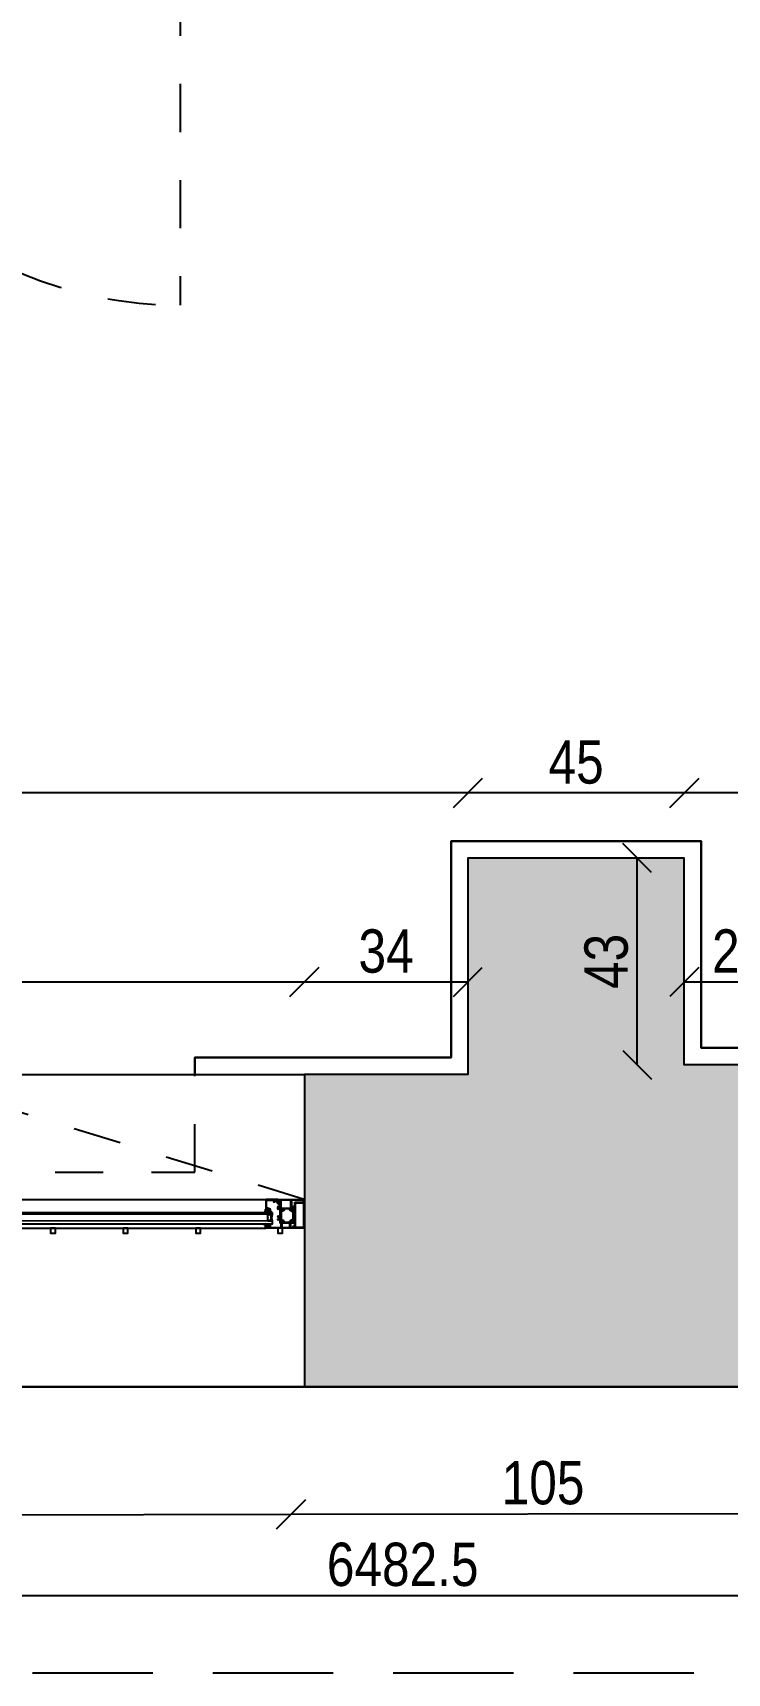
# Model space of a CAD drawing. Header units: metres. Extents: x 493 to 630, y -132 to -15.
# Drawn here: x 537.764 to 539.207, y -93.39 to -89.978 of the extents above; entities that cross this region are included whole.
import ezdxf

# ---------------------------------------------------------------- set-up
doc = ezdxf.new("R2010")
doc.units = ezdxf.units.M
doc.header["$MEASUREMENT"] = 0
doc.header["$PDMODE"] = 3
doc.linetypes.add('HIDDEN2', pattern=[0.1875, 0.125, -0.0625])
for name, color, linetype in [('a_caramida', 2, 'Continuous'), ('a_cote_50', 9, 'Continuous'), ('a_gipscarton', 41, 'Continuous'), ('a_pereti_hasuri', 253, 'Continuous'), ('a_punctat', 40, 'HIDDEN2'), ('a_scari_punctat', 40, 'HIDDEN2'), ('a_sticla', 4, 'Continuous'), ('a_tamplarie_ferestre', 6, 'Continuous'), ('a_vederi', 74, 'Continuous'), ('a_vederi subtiri', 124, 'Continuous')]:
    doc.layers.add(name, color=color, linetype=linetype)
doc.layers.add('a_suprafete', color=7, linetype='Continuous', plot=False)
doc.styles.get("Standard").update_dxf_attribs({"font": 'ARIALN.TTF'})
doc.dimstyles.new('50 cote', dxfattribs={"dimtxt": 0.09, "dimasz": 0.06, "dimexe": 0, "dimexo": 0, "dimgap": 0.018, "dimtad": 1, "dimdec": 1, "dimlfac": 100, "dimrnd": 0.5, "dimdsep": 46, "dimtxsty": 'Standard', "dimblk": 'OBLIQUE', "dimcen": 0.00045, "dimclrd": 256, "dimclrt": 4, "dimadec": 1, "dimazin": 0, "dimtfac": 1, "dimtdec": 1, "dimtix": 1, "dimtofl": 0, "dimtmove": 0, "dimatfit": 3, "dimldrblk": 'OBLIQUE', "dimfxl": 0, "dimtolj": 1, "dimtzin": 0, "dimarcsym": 0})

# ---------------------------------------------------------------- blocks, each defined once
blk = doc.blocks.new('_Oblique')
at = {"color": 0, "linetype": 'ByBlock', "lineweight": -2}
blk.add_line((-0.5, -0.5), (0.5, 0.5), dxfattribs=at)
blk = doc.blocks.new('*D596')
at = {"layer": 'a_cote_50', "lineweight": -2, "ltscale": 0.3}
blk.add_line((541.6383, -91.5592), (539.1183, -91.5592), dxfattribs=at)
at = {"layer": 'Defpoints', "color": 0, "ltscale": 0.3}
for p in [(539.1183, -91.5592), (539.1183, -92.1246), (541.6383, -92.1246)]:
    blk.add_point(p, dxfattribs=at)
at = {"layer": 'a_cote_50', "lineweight": -2, "ltscale": 0.3, "xscale": 0.06, "yscale": 0.06, "zscale": 0.06, "rotation": 180}
blk.add_blockref('_Oblique', (539.1183, -91.5592), dxfattribs=at)
at = {"layer": 'a_cote_50', "lineweight": -2, "ltscale": 0.3, "xscale": 0.06, "yscale": 0.06, "zscale": 0.06}
blk.add_blockref('_Oblique', (541.6383, -91.5592), dxfattribs=at)
at = {"layer": 'a_cote_50', "color": 4, "ltscale": 0.3, "insert": (540.3783, -91.4952), "char_height": 0.09, "attachment_point": 5}
blk.add_mtext('\\A1;252', dxfattribs=at)
blk = doc.blocks.new('*D597')
at = {"layer": 'a_cote_50', "lineweight": -2, "ltscale": 0.3}
blk.add_line((539.1183, -91.5592), (538.6683, -91.5592), dxfattribs=at)
at = {"layer": 'Defpoints', "color": 0, "ltscale": 0.3}
for p in [(538.6683, -91.5592), (538.6683, -91.6946), (539.1183, -92.1246)]:
    blk.add_point(p, dxfattribs=at)
at = {"layer": 'a_cote_50', "lineweight": -2, "ltscale": 0.3, "xscale": 0.06, "yscale": 0.06, "zscale": 0.06, "rotation": 180}
blk.add_blockref('_Oblique', (538.6683, -91.5592), dxfattribs=at)
at = {"layer": 'a_cote_50', "lineweight": -2, "ltscale": 0.3, "xscale": 0.06, "yscale": 0.06, "zscale": 0.06}
blk.add_blockref('_Oblique', (539.1183, -91.5592), dxfattribs=at)
at = {"layer": 'a_cote_50', "color": 4, "ltscale": 0.3, "insert": (538.8933, -91.4954), "char_height": 0.09, "attachment_point": 5}
blk.add_mtext('\\A1;45', dxfattribs=at)
blk = doc.blocks.new('*D598')
at = {"layer": 'a_cote_50', "lineweight": -2, "ltscale": 0.3}
blk.add_line((538.6683, -91.5592), (536.1083, -91.5592), dxfattribs=at)
at = {"layer": 'Defpoints', "color": 0, "ltscale": 0.3}
for p in [(536.1083, -91.5592), (538.6683, -91.6946), (536.1083, -92.1224)]:
    blk.add_point(p, dxfattribs=at)
at = {"layer": 'a_cote_50', "lineweight": -2, "ltscale": 0.3, "xscale": 0.06, "yscale": 0.06, "zscale": 0.06, "rotation": 180}
blk.add_blockref('_Oblique', (536.1083, -91.5592), dxfattribs=at)
at = {"layer": 'a_cote_50', "lineweight": -2, "ltscale": 0.3, "xscale": 0.06, "yscale": 0.06, "zscale": 0.06}
blk.add_blockref('_Oblique', (538.6683, -91.5592), dxfattribs=at)
at = {"layer": 'a_cote_50', "color": 4, "ltscale": 0.3, "insert": (537.3883, -91.4952), "char_height": 0.09, "attachment_point": 5}
blk.add_mtext('\\A1;256', dxfattribs=at)
blk = doc.blocks.new('*D606')
at = {"layer": 'a_cote_50', "lineweight": -2, "ltscale": 0.3}
blk.add_line((539.3483, -91.9525), (539.1183, -91.9525), dxfattribs=at)
at = {"layer": 'Defpoints', "color": 0, "ltscale": 0.3}
for p in [(539.1183, -91.9525), (539.1183, -92.1246), (539.3483, -92.1246)]:
    blk.add_point(p, dxfattribs=at)
at = {"layer": 'a_cote_50', "lineweight": -2, "ltscale": 0.3, "xscale": 0.06, "yscale": 0.06, "zscale": 0.06, "rotation": 180}
blk.add_blockref('_Oblique', (539.1183, -91.9525), dxfattribs=at)
at = {"layer": 'a_cote_50', "lineweight": -2, "ltscale": 0.3, "xscale": 0.06, "yscale": 0.06, "zscale": 0.06}
blk.add_blockref('_Oblique', (539.3483, -91.9525), dxfattribs=at)
at = {"layer": 'a_cote_50', "color": 4, "ltscale": 0.3, "insert": (539.2333, -91.8886), "char_height": 0.09, "attachment_point": 5}
blk.add_mtext('\\A1;23', dxfattribs=at)
blk = doc.blocks.new('*D607')
at = {"layer": 'a_cote_50', "lineweight": -2, "ltscale": 0.3}
blk.add_line((538.6683, -91.9525), (538.3283, -91.9525), dxfattribs=at)
at = {"layer": 'Defpoints', "color": 0, "ltscale": 0.3}
for p in [(538.3283, -91.9525), (538.3283, -92.1446), (538.6683, -92.1246)]:
    blk.add_point(p, dxfattribs=at)
at = {"layer": 'a_cote_50', "lineweight": -2, "ltscale": 0.3, "xscale": 0.06, "yscale": 0.06, "zscale": 0.06, "rotation": 180}
blk.add_blockref('_Oblique', (538.3283, -91.9525), dxfattribs=at)
at = {"layer": 'a_cote_50', "lineweight": -2, "ltscale": 0.3, "xscale": 0.06, "yscale": 0.06, "zscale": 0.06}
blk.add_blockref('_Oblique', (538.6683, -91.9525), dxfattribs=at)
at = {"layer": 'a_cote_50', "color": 4, "ltscale": 0.3, "insert": (538.4983, -91.8886), "char_height": 0.09, "attachment_point": 5}
blk.add_mtext('\\A1;34', dxfattribs=at)
blk = doc.blocks.new('*D608')
at = {"layer": 'a_cote_50', "lineweight": -2, "ltscale": 0.3}
blk.add_line((538.3283, -91.9525), (536.3683, -91.9525), dxfattribs=at)
at = {"layer": 'Defpoints', "color": 0, "ltscale": 0.3}
for p in [(536.3683, -91.9525), (536.3683, -92.1446), (538.3283, -92.1446)]:
    blk.add_point(p, dxfattribs=at)
at = {"layer": 'a_cote_50', "lineweight": -2, "ltscale": 0.3, "xscale": 0.06, "yscale": 0.06, "zscale": 0.06, "rotation": 180}
blk.add_blockref('_Oblique', (536.3683, -91.9525), dxfattribs=at)
at = {"layer": 'a_cote_50', "lineweight": -2, "ltscale": 0.3, "xscale": 0.06, "yscale": 0.06, "zscale": 0.06}
blk.add_blockref('_Oblique', (538.3283, -91.9525), dxfattribs=at)
at = {"layer": 'a_cote_50', "color": 4, "ltscale": 0.3, "char_height": 0.09, "attachment_point": 5}
for s, insert in [('\\A1;196', (537.3483, -91.8886)), ('\\A1;74', (537.3483, -92.0155))]:
    blk.add_mtext(s, dxfattribs=dict(at, insert=insert))
blk = doc.blocks.new('*D627')
at = {"layer": 'a_cote_50', "lineweight": -2, "ltscale": 0.3}
blk.add_line((539.0202, -92.1246), (539.0202, -91.6946), dxfattribs=at)
at = {"layer": 'Defpoints', "color": 0, "ltscale": 0.3}
for p in [(539.0202, -91.6946), (539.1183, -91.6946), (539.1183, -92.1246)]:
    blk.add_point(p, dxfattribs=at)
at = {"layer": 'a_cote_50', "lineweight": -2, "ltscale": 0.3, "xscale": 0.06, "yscale": 0.06, "zscale": 0.06}
for p, rotation in [((539.0202, -91.6946), 90), ((539.0202, -92.1246), 270)]:
    blk.add_blockref('_Oblique', p, dxfattribs=dict(at, rotation=rotation))
at = {"layer": 'a_cote_50', "color": 4, "ltscale": 0.3, "insert": (538.9563, -91.9096), "char_height": 0.09, "attachment_point": 5, "rotation": 90}
blk.add_mtext('\\A1;43', dxfattribs=at)
blk = doc.blocks.new('__4FAFA3F2_FC5C_44BB_A64D_ECB77A95FE74_')
at = {"layer": 'a_vederi subtiri'}
for p, q in [((-125.5, 67), (-125.5, 71)), ((-125, 71), (-125, 67)), ((-125, 66.8), (-125, 70.7)), ((-124.7, 66.8), (-124.7, 70.7)), ((-124.4, 71.5), (-123.3, 71.5)), ((-124.4, 71.1), (-119, 71.1)), ((-123.3, 71.5), (-123, 71.2)), ((-123, 71.2), (-122.8, 71.5)), ((-122.8, 71.5), (-118.9, 71.5)), ((-118, 71.5), (-114.1, 71.5)), ((-117.9, 71.1), (-112.5, 71.1)), ((-114.1, 71.5), (-113.9, 71.2)), ((-113.9, 71.2), (-113.6, 71.5)), ((-113.6, 71.5), (-112.5, 71.5)), ((-112.2, 70.7), (-112.2, 66.8)), ((-111.9, 67), (-111.9, 71)), ((-111.9, 70.7), (-111.9, 66.8)), ((-111.5, 71), (-111.5, 67)), ((-125.5, 61.5), (-125.5, 67)), ((-125, 67), (-125, 66.8)), ((-124.8, 66.3), (-123.5, 64.7)), ((-123.5, 64.7), (-124.8, 66.3)), ((-123.2, 65), (-124.6, 66.5)), ((-113.9, 64.9), (-123, 64.9)), ((-123, 64.5), (-113.9, 64.5)), ((-113.9, 64.5), (-123, 64.5)), ((-112.3, 66.5), (-113.7, 65)), ((-113.4, 64.7), (-112.1, 66.3)), ((-112.1, 66.3), (-113.4, 64.7)), ((-111.9, 66.8), (-111.9, 67)), ((-111.5, 67), (-111.5, 61.5))]:
    blk.add_line(p, q, dxfattribs=at)
at = {"layer": 'a_vederi subtiri', "extrusion": (2e-16, 2e-16, -1)}
for centre, radius, start, end in [((125.2, 71), 0.221, 352.3719, 187.6281), ((124.3, 70.8), 0.708, 356.4406, 85.9313), ((124.3, 70.8), 0.368, 356.4406, 85.9313), ((118.5, 71.7), 0.787, 223.035, 316.965), ((118.5, 71.8), 0.512, 210.7555, 329.2445), ((112.6, 70.8), 0.708, 94.0687, 183.5594), ((112.6, 70.8), 0.368, 94.0687, 183.5594), ((111.7, 71), 0.221, 352.3719, 187.6281), ((125.2, 67), 0.221, 172.3719, 7.6281), ((125.2, 67), 0.221, 172.3719, 7.6281), ((118.5, 44.3), 18.6, 67.8527, 112.1473), ((124.2, 66.8), 0.808, 319.638, 0.5172), ((124.2, 66.8), 0.808, 319.638, 0.5172), ((124.3, 66.8), 0.42, 319.638, 0.5172), ((123, 65.1), 0.618, 270.773, 319.8915), ((123, 65.1), 0.618, 270.773, 319.8915), ((123, 65.2), 0.321, 270.773, 319.8915), ((113.9, 65.2), 0.321, 220.1085, 269.227), ((113.9, 65.1), 0.618, 220.1085, 269.227), ((113.9, 65.1), 0.618, 220.1085, 269.227), ((112.6, 66.8), 0.42, 179.4828, 220.362), ((112.7, 66.8), 0.808, 179.4828, 220.362), ((112.7, 66.8), 0.808, 179.4828, 220.362), ((111.7, 67), 0.221, 172.3719, 7.6281), ((111.7, 67), 0.221, 172.3719, 7.6281)]:
    blk.add_arc(centre, radius, start, end, dxfattribs=at)
blk = doc.blocks.new('fvsdv')
at = {"layer": 'a_tamplarie_ferestre', "extrusion": (0, -1.5e-15, -1)}
blk.add_line((616.6615, -334.5287), (616.6374, -334.5287), dxfattribs=at)
at = {"layer": 'a_tamplarie_ferestre', "extrusion": (-2e-16, -2.00063e-16, -1)}
for points in [[(-616.6365, -334.4692), (-616.6365, -334.4732)], [(-616.6938, -334.4715), (-616.6938, -334.4732), (-616.6944, -334.4732), (-616.6955, -334.4721), (-616.6955, -334.4687), (-616.637, -334.4687)], [(-616.6388, -334.4732), (-616.6388, -334.4727), (-616.6378, -334.4727), (-616.6378, -334.471)], [(-616.6388, -334.47), (-616.6428, -334.47)], [(-616.6438, -334.471), (-616.6438, -334.4727), (-616.6428, -334.4727), (-616.6428, -334.4732)], [(-616.6451, -334.472), (-616.6451, -334.4708)], [(-616.6456, -334.4703), (-616.6615, -334.4703), (-616.6675, -334.4707)], [(-616.6699, -334.479), (-616.6699, -334.4708)], [(-616.6704, -334.4703), (-616.6866, -334.4703)], [(-616.6871, -334.4708), (-616.6871, -334.479)], [(-616.6885, -334.4787), (-616.6885, -334.4715)], [(-616.6895, -334.4705), (-616.6928, -334.4705)], [(-616.637, -334.4737), (-616.6383, -334.4737)], [(-616.6433, -334.4737), (-616.6461, -334.4737)], [(-616.6461, -334.4725), (-616.6456, -334.4725)], [(-616.6466, -334.4732), (-616.6466, -334.473)], [(-616.6617, -334.4864), (-616.6617, -334.4872)], [(-616.6617, -334.4926), (-616.6617, -334.4934)], [(-616.6665, -334.4849), (-616.6665, -334.4859), (-616.6622, -334.4859)], [(-616.6622, -334.4939), (-616.6665, -334.4939), (-616.6665, -334.505)], [(-616.6624, -334.4882), (-616.6632, -334.4884), (-616.6632, -334.4874), (-616.6655, -334.4874)], [(-616.6655, -334.4924), (-616.6632, -334.4924), (-616.6632, -334.4914), (-616.6624, -334.4916)], [(-616.6665, -334.4798), (-616.6665, -334.4812)], [(-616.6665, -334.4822), (-616.6665, -334.4841)], [(-616.6665, -334.4884), (-616.6665, -334.4914)], [(-616.6667, -334.4815), (-616.6667, -334.4819)], [(-616.6668, -334.4844), (-616.6678, -334.4844)], [(-616.6678, -334.5055), (-616.6668, -334.5055)], [(-616.668, -334.4793), (-616.667, -334.4793)], [(-616.6678, -334.4844), (-616.667, -334.4844)], [(-616.667, -334.5055), (-616.6678, -334.5055)], [(-616.6681, -334.4841), (-616.6681, -334.4813)], [(-616.6681, -334.4817), (-616.6681, -334.4841)], [(-616.6682, -334.4812), (-616.6725, -334.4812)], [(-616.6685, -334.4717), (-616.6685, -334.4788)], [(-616.6721, -334.4812), (-616.6686, -334.4812)], [(-616.6687, -334.5016), (-616.6687, -334.4883)], [(-616.6692, -334.4875), (-616.6701, -334.487)], [(-616.6701, -334.503), (-616.6692, -334.5025)], [(-616.6866, -334.4795), (-616.6704, -334.4795)], [(-616.6707, -334.4864), (-616.6728, -334.4828)], [(-616.6728, -334.5072), (-616.6707, -334.5035)], [(-616.673, -334.4817), (-616.673, -334.4824), (-616.6716, -334.4848)], [(-616.6716, -334.5051), (-616.673, -334.5075), (-616.673, -334.5082)], [(-616.6718, -334.5049), (-616.6717, -334.5049)], [(-616.6765, -334.4812), (-616.6853, -334.4812)], [(-616.6902, -334.4848), (-616.6888, -334.4824), (-616.6888, -334.4817)], [(-616.6888, -334.5082), (-616.6888, -334.5075), (-616.6902, -334.5051)], [(-616.6948, -334.4792), (-616.689, -334.4792)], [(-616.6911, -334.4864), (-616.689, -334.4828)], [(-616.689, -334.5072), (-616.6911, -334.5035)], [(-616.6893, -334.4812), (-616.6936, -334.4812)], [(-616.6897, -334.4812), (-616.6932, -334.4812)], [(-616.6926, -334.4875), (-616.6917, -334.487)], [(-616.6917, -334.503), (-616.6926, -334.5025)], [(-616.6931, -334.5016), (-616.6931, -334.4883)], [(-616.6937, -334.4813), (-616.6937, -334.4841)], [(-616.6937, -334.4817), (-616.6937, -334.4841)], [(-616.694, -334.4844), (-616.6948, -334.4844)], [(-616.694, -334.4844), (-616.695, -334.4844)], [(-616.6948, -334.5055), (-616.694, -334.5055)], [(-616.695, -334.5055), (-616.694, -334.5055)], [(-616.6951, -334.4819), (-616.6951, -334.4815)], [(-616.6953, -334.4812), (-616.6953, -334.4797)], [(-616.6953, -334.4841), (-616.6953, -334.4822)], [(-616.6953, -334.4849), (-616.6953, -334.505)], [(-616.6632, -334.5257), (-616.6632, -334.5242), (-616.6626, -334.5242), (-616.6615, -334.5253), (-616.6615, -334.5287), (-616.7166, -334.5287), (-616.7166, -334.5253), (-616.7155, -334.5242), (-616.7149, -334.5242), (-616.7149, -334.526)], [(-616.6617, -334.5087), (-616.6617, -334.5132)], [(-616.6662, -334.509), (-616.6632, -334.509), (-616.6632, -334.5082), (-616.6622, -334.5082)], [(-616.6627, -334.5142), (-616.6632, -334.5142), (-616.6632, -334.5117)], [(-616.6642, -334.5107), (-616.6655, -334.5107)], [(-616.6655, -334.5267), (-616.6642, -334.5267)], [(-616.6665, -334.5058), (-616.6665, -334.5077)], [(-616.6665, -334.5117), (-616.6665, -334.5187)], [(-616.6665, -334.5197), (-616.6665, -334.5257)], [(-616.6667, -334.508), (-616.6667, -334.5084)], [(-616.668, -334.5266), (-616.668, -334.5109)], [(-616.6681, -334.5058), (-616.6681, -334.5082)], [(-616.6681, -334.5086), (-616.6681, -334.5058)], [(-616.6725, -334.5087), (-616.6682, -334.5087)], [(-616.6685, -334.5104), (-616.6885, -334.5104)], [(-616.6885, -334.5271), (-616.6685, -334.5271)], [(-616.6686, -334.5087), (-616.6721, -334.5087)], [(-616.6853, -334.5087), (-616.6765, -334.5087)], [(-616.689, -334.5109), (-616.689, -334.5266)], [(-616.6936, -334.5087), (-616.6893, -334.5087)], [(-616.6932, -334.5087), (-616.6897, -334.5087)], [(-616.6905, -334.5187), (-616.6905, -334.5117)], [(-616.6905, -334.526), (-616.6905, -334.5197)], [(-616.6915, -334.5107), (-616.6928, -334.5107)], [(-616.7139, -334.527), (-616.6915, -334.527)], [(-616.6937, -334.5058), (-616.6937, -334.5082)], [(-616.6937, -334.5058), (-616.6937, -334.5086)], [(-616.6938, -334.5117), (-616.6938, -334.5142), (-616.6943, -334.5142)], [(-616.6951, -334.5084), (-616.6951, -334.508)], [(-616.6953, -334.5077), (-616.6953, -334.5058)], [(-616.6953, -334.5132), (-616.6953, -334.5087)]]:
    blk.add_lwpolyline(points, dxfattribs=at)
at = {"layer": 'a_tamplarie_ferestre'}
for points in [[(616.697, -334.5229), (616.717, -334.5229), (616.717, -334.4687), (616.697, -334.4687)], [(616.6985, -334.5214), (616.7155, -334.5214), (616.7155, -334.4702), (616.6985, -334.4702)]]:
    blk.add_lwpolyline(points, close=True, dxfattribs=at)
at = {"layer": 'a_tamplarie_ferestre', "extrusion": (0, -1.5e-15, -1)}
for points in [[(-616.6369, -334.5282), (-616.6369, -334.5092)], [(-616.6374, -334.5087), (-616.6384, -334.5087)], [(-616.6389, -334.5082), (-616.6389, -334.5072)], [(-616.6394, -334.5067), (-616.6404, -334.5067)], [(-616.6466, -334.508), (-616.6406, -334.5102)], [(-616.6409, -334.5072), (-616.6409, -334.508)], [(-616.6416, -334.5084), (-616.6462, -334.5067)], [(-616.6469, -334.5072), (-616.6469, -334.5075)], [(-616.655, -334.5232), (-616.6554, -334.5238), (-616.6548, -334.5238), (-616.6548, -334.5262)], [(-616.6553, -334.5267), (-616.6588, -334.5267)], [(-616.6593, -334.5261), (-616.6588, -334.5242)], [(-616.6605, -334.5248), (-616.6612, -334.5274)], [(-616.6644, -334.5238), (-616.6615, -334.5235)], [(-616.6645, -334.5227), (-616.6645, -334.5237)], [(-616.6659, -334.5135), (-616.6659, -334.5146)], [(-616.6663, -334.5153), (-616.6663, -334.5186)]]:
    blk.add_lwpolyline(points, dxfattribs=at)
for points in [[(-616.6404, -334.5102), (-616.6389, -334.5102, -0.414205), (-616.6384, -334.5107), (-616.6384, -334.5257, -0.426752), (-616.64, -334.5272), (-616.653, -334.5268, -0.401735), (-616.6535, -334.5263), (-616.6535, -334.5234)], [(-616.6592, -334.5227), (-616.6648, -334.5171, -0.198912), (-616.6654, -334.5157), (-616.6654, -334.5135)], [(-616.6661, -334.5187), (-616.6658, -334.5183, -0.49304), (-616.6655, -334.5183), (-616.6625, -334.5213, -0.637079), (-616.6628, -334.5221), (-616.664, -334.5222)]]:
    blk.add_lwpolyline(points, format="xyb", dxfattribs=at)
at = {"layer": 'a_tamplarie_ferestre', "extrusion": (-2e-16, -2.00063e-16, -1)}
for centre, radius, start, end in [((-616.637, -334.4692), 0.0005, 359.9996, 90.0004), ((-616.637, -334.4732), 0.0005, 269.9996, 0.0004), ((-616.6383, -334.4732), 0.0005, 179.9942, 270.0023), ((-616.6433, -334.4732), 0.0005, 270.0056, 359.9944), ((-616.6461, -334.473), 0.0005, 89.9985, 180.0015), ((-616.6461, -334.4732), 0.0005, 179.9984, 270.0016), ((-616.6622, -334.4864), 0.0005, 0.0034, 89.9975), ((-616.6627, -334.4872), 0.001, 285.0628, 359.9548), ((-616.6627, -334.4926), 0.001, 0.0352, 74.9489), ((-616.6622, -334.4934), 0.0005, 270.0017, 359.9974), ((-616.667, -334.4798), 0.0005, 0, 90), ((-616.6668, -334.4841), 0.0003, 270, 0), ((-616.667, -334.4849), 0.0005, 0.0025, 90.0025), ((-616.667, -334.505), 0.0005, 270.0025, 0.0025), ((-616.6668, -334.5058), 0.0003, 0, 90), ((-616.6678, -334.4841), 0.0003, 180, 270), ((-616.6678, -334.5058), 0.0003, 90, 180), ((-616.6686, -334.4817), 0.0005, 0.0022, 90.0028), ((-616.6694, -334.4856), 0.0015, 210.0025, 242.0082), ((-616.6694, -334.5043), 0.0015, 117.9967, 150.0025), ((-616.6717, -334.4849), 0.000138, 264.3774, 30), ((-616.6717, -334.5051), 0.000139, 335.9397, 86.6132), ((-616.6712, -334.48), 0.005, 197.747, 264.3774), ((-616.6713, -334.5098), 0.00492, 94.7368, 162.7104), ((-616.6719, -334.4822), 0.001, 98.1841, 212.7295), ((-616.6904, -334.5098), 0.00488, 16.9544, 85.6603), ((-616.6905, -334.48), 0.005, 275.6226, 342.253), ((-616.69, -334.4849), 0.000138, 150, 275.6226), ((-616.69, -334.5051), 0.000137, 85.6603, 209.9999), ((-616.6921, -334.4883), 0.001, 119.9999, 180), ((-616.6921, -334.5016), 0.001, 180, 240.0001), ((-616.694, -334.4841), 0.0003, 270, 0), ((-616.694, -334.4841), 0.0003, 270, 0), ((-616.694, -334.5058), 0.0003, 0, 90), ((-616.694, -334.5058), 0.0003, 0, 90), ((-616.6948, -334.4797), 0.0005, 89.9984, 180.0016), ((-616.695, -334.4841), 0.0003, 180, 270), ((-616.695, -334.5058), 0.0003, 90, 180), ((-616.6622, -334.5087), 0.0005, 359.9974, 90.0035), ((-616.6627, -334.5132), 0.001, 270.005, 359.995), ((-616.6686, -334.5082), 0.0005, 270.0022, 0.0028), ((-616.6719, -334.5077), 0.001, 147.2755, 261.8209), ((-616.6943, -334.5132), 0.001, 180.002, 269.998)]:
    blk.add_arc(centre, radius, start, end, dxfattribs=at)
at = {"layer": 'a_tamplarie_ferestre'}
for centre, radius, start, end in [((616.6388, -334.471), 0.001, 90.0025, 179.9975), ((616.6428, -334.471), 0.001, 359.9973, 90.001), ((616.6456, -334.4708), 0.0005, 89.9996, 180.0004), ((616.6675, -334.4717), 0.001, 359.9993, 86.7307), ((616.6704, -334.4708), 0.0005, 90, 180), ((616.6866, -334.4708), 0.0005, 0, 90), ((616.6895, -334.4715), 0.001, 90.0011, 179.9989), ((616.6928, -334.4715), 0.001, 359.9982, 90.0018), ((616.6456, -334.472), 0.0005, 180.0003, 269.9997), ((616.6655, -334.4884), 0.001, 359.9985, 90.0019), ((616.6655, -334.4914), 0.001, 270.0063, 359.9933), ((616.6664, -334.4815), 0.000279, 358.8354, 73.5801), ((616.6664, -334.4819), 0.000279, 286.4246, 1.1629), ((616.6678, -334.4841), 0.0003, 269.9975, 359.9975), ((616.6678, -334.5058), 0.0003, 359.9975, 89.9975), ((616.668, -334.4788), 0.0005, 270, 0), ((616.6682, -334.4813), 0.00012, 90, 180), ((616.6697, -334.4883), 0.001, 119.3039, 179.9975), ((616.6697, -334.5016), 0.001, 179.9975, 240.6912), ((616.6704, -334.479), 0.0005, 180, 270), ((616.6725, -334.4817), 0.0005, 0, 90), ((616.6765, -334.4817), 0.0005, 90, 162.253), ((616.6853, -334.4817), 0.0005, 17.747, 90), ((616.6866, -334.479), 0.0005, 270, 0), ((616.689, -334.4787), 0.0005, 179.9996, 270.0004), ((616.6898, -334.4822), 0.001, 98.1816, 212.727), ((616.6893, -334.4817), 0.0005, 90, 180), ((616.6924, -334.4856), 0.0015, 210, 242.0057), ((616.6924, -334.5043), 0.0015, 117.9943, 150), ((616.6932, -334.4817), 0.0005, 359.9997, 90.0003), ((616.6936, -334.4813), 0.00012, 0, 90), ((616.6948, -334.4849), 0.0005, 359.9997, 90.0003), ((616.6948, -334.505), 0.0005, 269.9997, 0.0003), ((616.6954, -334.4815), 0.000279, 106.4199, 181.1646), ((616.6954, -334.4819), 0.000279, 178.8371, 253.5754), ((616.6374, -334.5092), 0.0005, 90.0012, 179.9991), ((616.6374, -334.5282), 0.0005, 180.0002, 269.9997), ((616.6394, -334.5072), 0.0005, 90.0007, 179.9995), ((616.6404, -334.5072), 0.0005, 0.0009, 89.9991), ((616.6404, -334.5097), 0.0005, 270, 290.0103), ((616.6464, -334.5072), 0.0005, 0, 110.0114), ((616.6464, -334.5075), 0.0005, 290.0103, 0), ((616.6543, -334.5236), 0.000809, 25.0969, 171.1806), ((616.6602, -334.5238), 0.0015, 134.9992, 194.9998), ((616.6642, -334.5117), 0.001, 90.005, 179.995), ((616.6642, -334.5257), 0.001, 180.0054, 269.995), ((616.664, -334.5227), 0.0005, 0.0002, 85.0002), ((616.6644, -334.5237), 0.0001, 264.9466, 0), ((616.6656, -334.5135), 0.00025, 356.4446, 183.5554), ((616.6655, -334.5117), 0.001, 0.0034, 89.9966), ((616.6655, -334.5257), 0.001, 270.0031, 359.9973), ((616.666, -334.5153), 0.000319, 358.9637, 59.2462), ((616.6662, -334.5186), 0.0001, 222.144, 0), ((616.6662, -334.5087), 0.0003, 270.0291, 359.9744), ((616.6664, -334.508), 0.000279, 358.8371, 73.5754), ((616.6664, -334.5084), 0.000279, 286.4199, 1.1646), ((616.666, -334.5192), 0.000725, 316.3884, 43.6116), ((616.6685, -334.5109), 0.0005, 90.0003, 179.9997), ((616.6685, -334.5266), 0.0005, 180.0003, 269.9997), ((616.6682, -334.5086), 0.00012, 180, 270.0001), ((616.6725, -334.5082), 0.0005, 269.9985, 0.0006), ((616.6765, -334.5082), 0.0005, 197.2896, 270), ((616.6853, -334.5082), 0.0005, 270, 343.0456), ((616.6885, -334.5109), 0.0005, 0.0003, 89.9997), ((616.6885, -334.5266), 0.0005, 270.0003, 359.9997), ((616.6898, -334.5077), 0.001, 147.273, 261.8184), ((616.6893, -334.5082), 0.0005, 179.9994, 270.0015), ((616.691, -334.5192), 0.000725, 136.3959, 223.6041), ((616.6915, -334.5117), 0.001, 89.9982, 180.0018), ((616.6915, -334.526), 0.001, 180.0003, 269.9997), ((616.6928, -334.5117), 0.001, 0.0011, 89.9988), ((616.6932, -334.5082), 0.000505, 269.4324, 359.433), ((616.6936, -334.5086), 0.00012, 269.9999, 0), ((616.6954, -334.508), 0.000279, 106.4246, 181.1629), ((616.6954, -334.5084), 0.000279, 178.8354, 253.5801), ((616.7139, -334.526), 0.001, 270.0033, 359.9968)]:
    blk.add_arc(centre, radius, start, end, dxfattribs=at)
at = {"layer": 'a_tamplarie_ferestre', "extrusion": (0, -1.5e-15, -1)}
for centre, radius, start, end in [((-616.6384, -334.5082), 0.0005, 179.9998, 270.0002), ((-616.6414, -334.508), 0.0005, 250.0616, 359.9572), ((-616.6553, -334.5262), 0.0005, 269.9999, 0.0003), ((-616.6588, -334.5262), 0.0005, 165.0007, 269.9971), ((-616.6615, -334.5245), 0.001, 344.9998, 95.0001), ((-616.6617, -334.5272), 0.0005, 293.2396, 344.9955), ((-616.6664, -334.5146), 0.0005, 300.7538, 0)]:
    blk.add_arc(centre, radius, start, end, dxfattribs=at)
at = {"layer": 'a_vederi subtiri'}
blk.add_line((616.6508, -334.4977), (616.6508, -334.5017), dxfattribs=at)
at = {"layer": 'a_vederi subtiri', "extrusion": (-2e-16, -3.00063e-16, -1)}
for points in [[(-616.6401, -334.4709), (-616.639, -334.4719)], [(-616.6421, -334.4707), (-616.6404, -334.4707)], [(-616.6434, -334.4719), (-616.6424, -334.4709)], [(-616.6343, -334.4765), (-616.6332, -334.4767)], [(-616.6332, -334.4775), (-616.6356, -334.4775)], [(-616.6363, -334.4735), (-616.6363, -334.4745)], [(-616.6386, -334.474), (-616.6367, -334.474), (-616.6367, -334.4731)], [(-616.6374, -334.4767), (-616.638, -334.4761)], [(-616.6388, -334.4764), (-616.6388, -334.4771)], [(-616.6396, -334.4727), (-616.6396, -334.474)], [(-616.6396, -334.4772), (-616.6399, -334.4766)], [(-616.6404, -334.4743), (-616.6404, -334.4724)], [(-616.6406, -334.4766), (-616.6409, -334.4772)], [(-616.6409, -334.4719), (-616.6415, -334.4719)], [(-616.6415, -334.4748), (-616.6409, -334.4748)], [(-616.6416, -334.4772), (-616.6419, -334.4766)], [(-616.642, -334.4724), (-616.642, -334.4743)], [(-616.6426, -334.4766), (-616.6429, -334.4772)], [(-616.6428, -334.474), (-616.6428, -334.4727)], [(-616.6436, -334.4772), (-616.6439, -334.4766)], [(-616.6459, -334.474), (-616.6438, -334.474)], [(-616.6446, -334.4766), (-616.6449, -334.4773)], [(-616.6456, -334.4773), (-616.6462, -334.4763), (-616.6462, -334.4743)]]:
    blk.add_lwpolyline(points, dxfattribs=at)
at = {"layer": 'a_vederi subtiri'}
for points in [[(616.6355, -334.5023), (616.6355, -334.5018)], [(616.6355, -334.5018), (616.6355, -334.5023)], [(616.6376, -334.5018), (616.6356, -334.5018)], [(616.6427, -334.5053), (616.6386, -334.5053)], [(616.6386, -334.5053), (616.6427, -334.5053)], [(616.6454, -334.5036), (616.6433, -334.5051)], [(616.6433, -334.5051), (616.6454, -334.5036)], [(616.6361, -334.5061), (616.6365, -334.508)], [(616.6369, -334.5083), (616.6382, -334.508)], [(616.6385, -334.5076), (616.6384, -334.5068)], [(616.6387, -334.5064), (616.6409, -334.5064)], [(616.6412, -334.5066), (616.6415, -334.5076)], [(616.6418, -334.5078), (616.6421, -334.5078)]]:
    blk.add_lwpolyline(points, dxfattribs=at)
at = {"layer": 'a_vederi subtiri', "extrusion": (-2e-16, -3.00063e-16, -1)}
for centre, radius, start, end in [((-616.6404, -334.4712), 0.0005, 45.0001, 90), ((-616.6421, -334.4712), 0.0005, 90, 134.9999), ((-616.6332, -334.4771), 0.000426, 270.2037, 90.8728), ((-616.6356, -334.4751), 0.0024, 222.6735, 270), ((-616.6367, -334.4735), 0.000399, 359.9047, 90.0953), ((-616.6392, -334.4771), 0.0004, 200.9654, 0), ((-616.6392, -334.4721), 0.0003, 260.2604, 44.8904), ((-616.6412, -334.4771), 0.0004, 200.9654, 339.0346), ((-616.6432, -334.4771), 0.0004, 200.9654, 339.0346), ((-616.6432, -334.4721), 0.0003, 135.1113, 279.738), ((-616.6452, -334.4771), 0.0004, 213.1748, 339.0346), ((-616.6459, -334.4743), 0.000299, 89.7696, 180.2304)]:
    blk.add_arc(centre, radius, start, end, dxfattribs=at)
at = {"layer": 'a_vederi subtiri'}
for centre, radius, start, end in [((616.634, -334.4743), 0.00225, 276.7217, 355.4011), ((616.6311, -334.5072), 0.00508, 12.8519, 43.5587), ((616.6365, -334.5022), 0.001, 182.725, 242.2797), ((616.6342, -334.5066), 0.004, 29.3287, 62.2797), ((616.6386, -334.5043), 0.001, 201.3965, 270), ((616.6383, -334.4764), 0.0005, 0.0578, 137.9621), ((616.6391, -334.474), 0.0005, 180.0566, 359.9434), ((616.6393, -334.4727), 0.0003, 0, 99.7396), ((616.6402, -334.4767), 0.0004, 20.9654, 159.0346), ((616.6409, -334.4724), 0.0005, 90.0205, 179.9795), ((616.6409, -334.4743), 0.0005, 180.0163, 269.9837), ((616.6415, -334.4724), 0.0005, 0.0196, 89.9804), ((616.6415, -334.4743), 0.0005, 269.9997, 0.0003), ((616.642, -334.5041), 0.000476, 197.9161, 321.4315), ((616.6422, -334.4767), 0.0004, 20.9654, 159.0346), ((616.6427, -334.5043), 0.001, 270, 307.0155), ((616.6431, -334.4727), 0.0003, 80.262, 180), ((616.6433, -334.474), 0.0005, 180.0566, 359.9434), ((616.6555, -334.5177), 0.0163, 116.7394, 136.4489), ((616.6442, -334.4767), 0.0004, 20.9654, 159.0346), ((616.649, -334.5085), 0.0061, 93.3975, 126.3032), ((616.6387, -334.5067), 0.0003, 90, 187.2077), ((616.6409, -334.5067), 0.0003, 19.9998, 90)]:
    blk.add_arc(centre, radius, start, end, dxfattribs=at)
at = {"layer": 'a_vederi subtiri', "extrusion": (3.62955e-27, -6.27398e-20, -1)}
for centre, radius, start, end in [((-616.6356, -334.5029), 0.00116, 315.5693, 85.4684), ((-616.6356, -334.5029), 0.00116, 85.4684, 88.2477), ((-616.6365, -334.5022), 0.001, 297.7203, 357.275), ((-616.6342, -334.5066), 0.004, 117.7203, 150.6713), ((-616.6376, -334.5048), 0.003, 89.9831, 102.0138), ((-616.6386, -334.5043), 0.001, 270, 338.6035), ((-616.6378, -334.5059), 0.00413, 96.3569, 155.8835), ((-616.6479, -334.5088), 0.00699, 38.5685, 90.3326), ((-616.6427, -334.5043), 0.001, 232.9845, 270), ((-616.649, -334.5085), 0.0061, 53.6968, 86.6025), ((-616.6479, -334.5025), 0.000698, 89.6025, 173.5475), ((-616.6479, -334.5025), 0.000698, 173.5475, 253.0588), ((-616.6368, -334.508), 0.0003, 257.6435, 347.2348), ((-616.6382, -334.5077), 0.0003, 171.882, 259.0059), ((-616.6418, -334.5075), 0.0003, 270, 340.0126), ((-616.6421, -334.5075), 0.0003, 230.9918, 270), ((-616.6328, -334.4961), 0.015, 223.7719, 230.9918)]:
    blk.add_arc(centre, radius, start, end, dxfattribs=at)
at = {"xscale": -0.001000000000008328, "yscale": 0.001000000000008328, "zscale": 0.001000000000008328, "rotation": 90}
blk.add_blockref('__4FAFA3F2_FC5C_44BB_A64D_ECB77A95FE74_', (616.7123, -334.6092), dxfattribs=at)
blk = doc.blocks.new('tampalrie subsol')
at = {"layer": 'a_punctat', "ltscale": 0.5}
blk.add_line((538.328, -92.4046), (537.3954, -92.1183), dxfattribs=at)
at = {"layer": 'a_sticla'}
blk.add_lwpolyline([(538.2621, -92.4356), (537.3843, -92.4355), (537.3843, -92.4315), (538.2621, -92.4316)], dxfattribs=at)
blk.add_lwpolyline([(538.2621, -92.4496), (537.3843, -92.4495), (537.3843, -92.4555), (538.2621, -92.4556)], close=True, dxfattribs=at)
at = {"layer": 'a_vederi subtiri'}
blk.add_line((537.3982, -92.4645), (538.2483, -92.4646), dxfattribs=at)
blk.add_lwpolyline([(537.3977, -92.4045), (538.2487, -92.4046)], dxfattribs=at)
at = {"layer": 'a_gipscarton', "xscale": -0.9999999999999988, "rotation": 180.0033459392064}
blk.add_blockref('fvsdv', (-78.3691, -426.9693), dxfattribs=at)
blk = doc.blocks.new('*D1083')
at = {"layer": 'a_cote_50', "lineweight": -2, "ltscale": 0.3}
blk.add_line((-20.6983, -67.3429), (-18.7664, -67.3393), dxfattribs=at)
at = {"layer": 'Defpoints', "color": 0, "ltscale": 0.3}
for p in [(-20.6988, -67.0744), (-18.7669, -67.0744), (-18.7664, -67.3393)]:
    blk.add_point(p, dxfattribs=at)
at = {"layer": 'a_cote_50', "lineweight": -2, "ltscale": 0.3, "xscale": 0.06, "yscale": 0.06, "zscale": 0.06}
for p, rotation in [((-20.6983, -67.3429), 180.1079428696821), ((-18.7664, -67.3393), 0.1079428696821681)]:
    blk.add_blockref('_Oblique', p, dxfattribs=dict(at, rotation=rotation))
at = {"layer": 'a_cote_50', "color": 4, "ltscale": 0.3, "insert": (-19.7325, -67.2771), "char_height": 0.09, "attachment_point": 5, "rotation": 0.1079}
blk.add_mtext('\\A1;193', dxfattribs=at)
blk = doc.blocks.new('*D1084')
at = {"layer": 'a_cote_50', "lineweight": -2, "ltscale": 0.3}
blk.add_line((-18.7664, -67.3393), (-17.7183, -67.3373), dxfattribs=at)
at = {"layer": 'Defpoints', "color": 0, "ltscale": 0.3}
for p in [(-18.7669, -67.0744), (-17.7188, -67.0744), (-17.7183, -67.3373)]:
    blk.add_point(p, dxfattribs=at)
at = {"layer": 'a_cote_50', "lineweight": -2, "ltscale": 0.3, "xscale": 0.06, "yscale": 0.06, "zscale": 0.06}
for p, rotation in [((-18.7664, -67.3393), 180.1079428696821), ((-17.7183, -67.3373), 0.1079428696821681)]:
    blk.add_blockref('_Oblique', p, dxfattribs=dict(at, rotation=rotation))
at = {"layer": 'a_cote_50', "color": 4, "ltscale": 0.3, "insert": (-18.2425, -67.2743), "char_height": 0.09, "attachment_point": 5, "rotation": 0.1079}
blk.add_mtext('\\A1;105', dxfattribs=at)
blk = doc.blocks.new('*D1105')
at = {"layer": 'a_cote_50', "lineweight": -2, "ltscale": 0.3}
blk.add_line((-50.9468, -67.5081), (13.8782, -67.5081), dxfattribs=at)
at = {"layer": 'Defpoints', "color": 0, "ltscale": 0.3}
for p in [(13.8782, -63.4009), (-50.9468, -67.0744), (13.8782, -67.5081)]:
    blk.add_point(p, dxfattribs=at)
at = {"layer": 'a_cote_50', "lineweight": -2, "ltscale": 0.3, "xscale": 0.06, "yscale": 0.06, "zscale": 0.06, "rotation": 180}
blk.add_blockref('_Oblique', (-50.9468, -67.5081), dxfattribs=at)
at = {"layer": 'a_cote_50', "lineweight": -2, "ltscale": 0.3, "xscale": 0.06, "yscale": 0.06, "zscale": 0.06}
blk.add_blockref('_Oblique', (13.8782, -67.5081), dxfattribs=at)
at = {"layer": 'a_cote_50', "color": 4, "ltscale": 0.3, "insert": (-18.5343, -67.4441), "char_height": 0.09, "attachment_point": 5}
blk.add_mtext('\\A1;6482.5', dxfattribs=at)
blk = doc.blocks.new('COTE EXY')
at = {"layer": 'a_cote_50', "ltscale": 0.3}
dim = blk.add_linear_dim(base=(13.8782, -67.5081), p1=(-50.9468, -67.0744), p2=(13.8782, -63.4009), dimstyle='50 cote', dxfattribs=at)
dim.commit()
dim.dimension.update_dxf_attribs({"geometry": '*D1105', "text_midpoint": (-18.5343, -67.4441)})
for base, p1, p2, picture, middle in [((-18.7664, -67.3393), (-20.6988, -67.0744), (-18.7669, -67.0744), '*D1083', (-19.7325, -67.2771)), ((-17.7183, -67.3373), (-18.7669, -67.0744), (-17.7188, -67.0744), '*D1084', (-18.2425, -67.2743))]:
    dim = blk.add_linear_dim(base=base, p1=p1, p2=p2, angle=180.1079, dimstyle='50 cote', override={"dimtmove": 1}, dxfattribs=at)
    dim.commit()
    dim.dimension.update_dxf_attribs({"geometry": picture, "text_midpoint": middle})

msp = doc.modelspace()

# ---------------------------------------------------------------- hatches: boundary and pattern name
at = {"layer": 'a_pereti_hasuri', "ltscale": 0.3}
h = msp.add_hatch(dxfattribs=at)
h.set_pattern_fill('ANSI33', color=256, scale=0.25, style=0)
h.set_pattern_definition([(45, (-4876.954644, 8292.469365), (-0.04419417382, 0.04419417382), []), (45, (-4876.91045, 8292.469365), (-0.04419417382, 0.04419417382), [0.03125, -0.015625])])
h.paths.add_polyline_path([(529.2933, -92.7946), (529.2931, -92.1396), (529.5881, -92.1396), (529.5881, -91.7296), (529.7331, -91.7296), (529.7331, -91.5296), (529.8581, -91.5296), (529.9783, -91.5296), (529.9783, -91.6796), (530.1283, -91.6796), (530.1283, -92.0996), (530.3333, -92.0996), (530.3333, -92.7946)])
h.paths.add_polyline_path([(533.3383, -92.7946), (533.3383, -92.1196), (533.1133, -92.1196), (533.1133, -91.6996), (532.6683, -91.6996), (532.6683, -92.0996), (532.3033, -92.0996), (532.3033, -92.7946)])
h.paths.add_polyline_path([(536.3683, -92.7946), (536.3683, -92.1446), (536.1083, -92.1446), (536.1083, -91.6996), (535.6533, -91.6996), (535.6533, -92.0396), (535.4933, -92.0396), (535.4933, -92.1196), (535.3083, -92.1196), (535.3083, -92.7946)])
h.paths.add_polyline_path([(539.3483, -92.7946), (539.3483, -92.1246), (539.1183, -92.1246), (539.1183, -91.6946), (538.6683, -91.6946), (538.6683, -92.1446), (538.3283, -92.1446), (538.3283, -92.7946)])
h.paths.add_polyline_path([(541.6383, -90.2546), (541.6383, -92.1246), (541.3183, -92.1246), (541.3183, -92.7946), (542.3933, -92.7946), (542.3933, -91.8694), (541.7233, -91.8694), (541.7233, -90.2546)])

# ---------------------------------------------------------------- linework, layer by layer
at = {"layer": 'a_caramida', "ltscale": 0.3}
msp.add_lwpolyline([(539.3483, -92.7946), (539.3483, -92.1246), (539.1183, -92.1246), (539.1183, -91.6946), (538.6683, -91.6946), (538.6683, -92.1446), (538.3283, -92.1446), (538.3283, -92.7946)], close=True, dxfattribs=at)
at = {"layer": 'a_cote_50', "ltscale": 0.3}
msp.add_lwpolyline([(570.6253, -47.6311), (570.6253, -59.2511), (570.7953, -59.2511), (570.7953, -59.8811), (570.6253, -59.8811), (570.6253, -60.0711), (570.2953, -60.0711), (570.2953, -62.2811), (570.6253, -62.2811), (570.6253, -62.4711), (570.7953, -62.4711), (570.7953, -63.1111), (570.6253, -63.1111), (570.6253, -74.7411), (570.8655, -74.7411), (570.8664, -81.6911), (570.9453, -81.6911), (570.9453, -89.1211), (568.7453, -89.1211), (568.7453, -92.7946), (506.1203, -92.7946)], dxfattribs=at)
at = {"layer": 'a_cote_50', "color": 242, "ltscale": 0.3}
msp.add_lwpolyline([(568.7453, -92.7946), (568.7453, -83.0646), (553.7853, -83.0646), (553.785, -79.3896), (504.215, -79.3896), (506.1203, -92.7946)], close=True, dxfattribs=at)
at = {"layer": 'a_cote_50', "ltscale": 0.3}
for points in [[(537.8108, -92.4646), (537.8008, -92.4646), (537.8008, -92.4746), (537.8108, -92.4746)], [(537.9616, -92.4646), (537.9516, -92.4646), (537.9516, -92.4746), (537.9616, -92.4746)], [(538.1125, -92.4646), (538.1025, -92.4646), (538.1025, -92.4746), (538.1125, -92.4746)], [(538.283, -92.4646), (538.273, -92.4646), (538.273, -92.4746), (538.283, -92.4746)]]:
    msp.add_lwpolyline(points, close=True, dxfattribs=at)
at = {"layer": 'a_punctat', "ltscale": 0.5}
msp.add_lwpolyline([(538.0698, -89.6846), (538.0698, -90.5446, -0.414214), (537.2098, -89.6846)], format="xyb", dxfattribs=at)
msp.add_lwpolyline([(536.6103, -92.1446), (536.6103, -92.3481), (538.1003, -92.3481), (538.1003, -92.1446)], dxfattribs=at)
at = {"layer": 'a_scari_punctat', "ltscale": 2}
msp.add_lwpolyline([(571.9632, -39.2176), (571.9695, -48.4811), (571.6331, -48.4811), (571.6331, -89.7166), (569.5132, -89.7166), (569.5132, -93.3901), (505.4682, -93.3901)], dxfattribs=at)
at = {"layer": 'a_suprafete', "ltscale": 0.3}
msp.add_lwpolyline([(530.1633, -92.0646), (532.6333, -92.0646), (532.6333, -91.6646), (533.1483, -91.6646), (533.1483, -92.0846), (535.4583, -92.0846), (535.4583, -92.0046), (535.6183, -92.0046), (535.6183, -91.6646), (536.1433, -91.6646), (536.1433, -92.1096), (536.6103, -92.1096), (536.6103, -92.1446), (538.1003, -92.1446), (538.1003, -92.1096), (538.6333, -92.1096), (538.6333, -91.6596), (539.1533, -91.6596), (539.1533, -92.0896), (541.6033, -92.0896)], dxfattribs=at)
at = {"layer": 'a_vederi', "ltscale": 0.3}
msp.add_lwpolyline([(541.6383, -90.2546), (541.6033, -90.2546), (541.6033, -92.0896), (539.1533, -92.0896), (539.1533, -91.6596), (538.6333, -91.6596), (538.6333, -92.1096), (538.1003, -92.1096), (538.1003, -92.1446)], dxfattribs=at)
msp.add_lwpolyline([(536.3683, -92.1446), (538.3283, -92.1446), (538.3283, -92.7946), (536.3683, -92.7946)], close=True, dxfattribs=at)

# ---------------------------------------------------------------- block references
at = {"layer": 'a_cote_50'}
msp.add_blockref('COTE EXY', (557.0671, -25.7202), dxfattribs=at)
at = {"layer": 'a_tamplarie_ferestre'}
msp.add_blockref('tampalrie subsol', (0, 0), dxfattribs=at)

# ---------------------------------------------------------------- dimensions: what is measured, and where the dimension line sits
at = {"layer": 'a_cote_50', "ltscale": 0.3}
for base, p1, p2, picture, middle in [((536.1083, -91.5592), (538.6683, -91.6946), (536.1083, -92.1224), '*D598', (537.3883, -91.4952)), ((538.6683, -91.5592), (539.1183, -92.1246), (538.6683, -91.6946), '*D597', (538.8933, -91.4954)), ((538.3283, -91.9525), (538.6683, -92.1246), (538.3283, -92.1446), '*D607', (538.4983, -91.8886)), ((539.1183, -91.9525), (539.3483, -92.1246), (539.1183, -92.1246), '*D606', (539.2333, -91.8886))]:
    dim = msp.add_linear_dim(base=base, p1=p1, p2=p2, dimstyle='50 cote', override={"dimtmove": 1}, dxfattribs=at)
    dim.commit()
    dim.dimension.update_dxf_attribs({"geometry": picture, "text_midpoint": middle})
dim = msp.add_linear_dim(base=(539.1183, -91.5592), p1=(541.6383, -92.1246), p2=(539.1183, -92.1246), dimstyle='50 cote', dxfattribs=at)
dim.commit()
dim.dimension.update_dxf_attribs({"geometry": '*D596', "text_midpoint": (540.3783, -91.4952)})
dim = msp.add_linear_dim(base=(539.0202, -91.6946), p1=(539.1183, -92.1246), p2=(539.1183, -91.6946), angle=90, dimstyle='50 cote', dxfattribs=at)
dim.commit()
dim.dimension.update_dxf_attribs({"geometry": '*D627', "text_midpoint": (538.9563, -91.9096)})
dim = msp.add_linear_dim(base=(536.3683, -91.9525), p1=(538.3283, -92.1446), p2=(536.3683, -92.1446), text='<>\\X74', dimstyle='50 cote', override={"dimtmove": 1}, dxfattribs=at)
dim.commit()
dim.dimension.update_dxf_attribs({"geometry": '*D608', "text_midpoint": (537.3483, -91.9525)})

doc.saveas('drawing.dxf')
